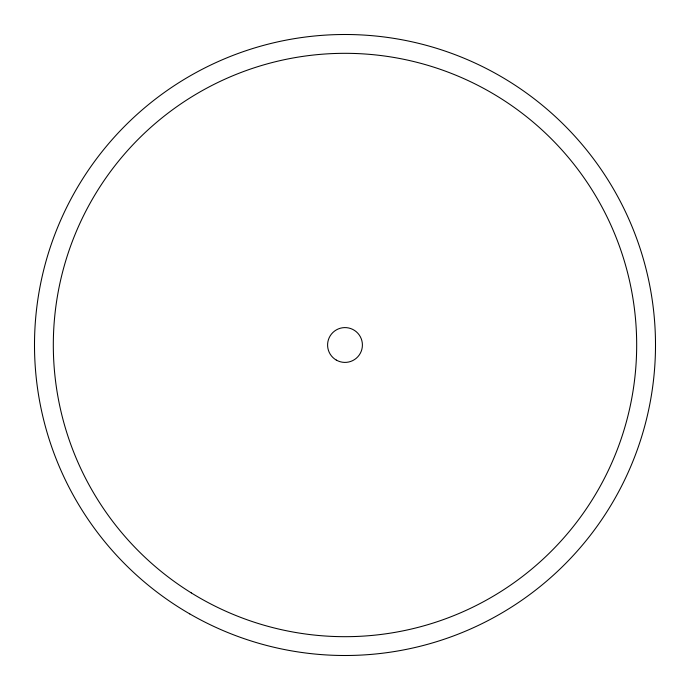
<?xml version="1.0" encoding="UTF-8"?>
<svg xmlns="http://www.w3.org/2000/svg" width="690" height="690" viewBox="0 0 690 690"><rect width="100%" height="100%" fill="white"/><g stroke="black" fill="none" stroke-linecap="round" stroke-linejoin="round"><path stroke-width="1.03" d="M189.75 613.902A310.5 310.5 0 0 0 655.5 345A310.5 310.5 0 0 0 189.75 76.098A310.5 310.5 0 0 0 189.75 613.902M191.294 592.9A291.68 291.68 0 0 0 636.534 354.16A291.68 291.68 0 0 0 207.164 87.941A291.68 291.68 0 0 0 191.294 592.9M336.297 360.077A17.405 17.405 0 0 0 362.405 345A17.405 17.405 0 0 0 336.297 329.923A17.405 17.405 0 0 0 336.297 360.077"/></g></svg>
